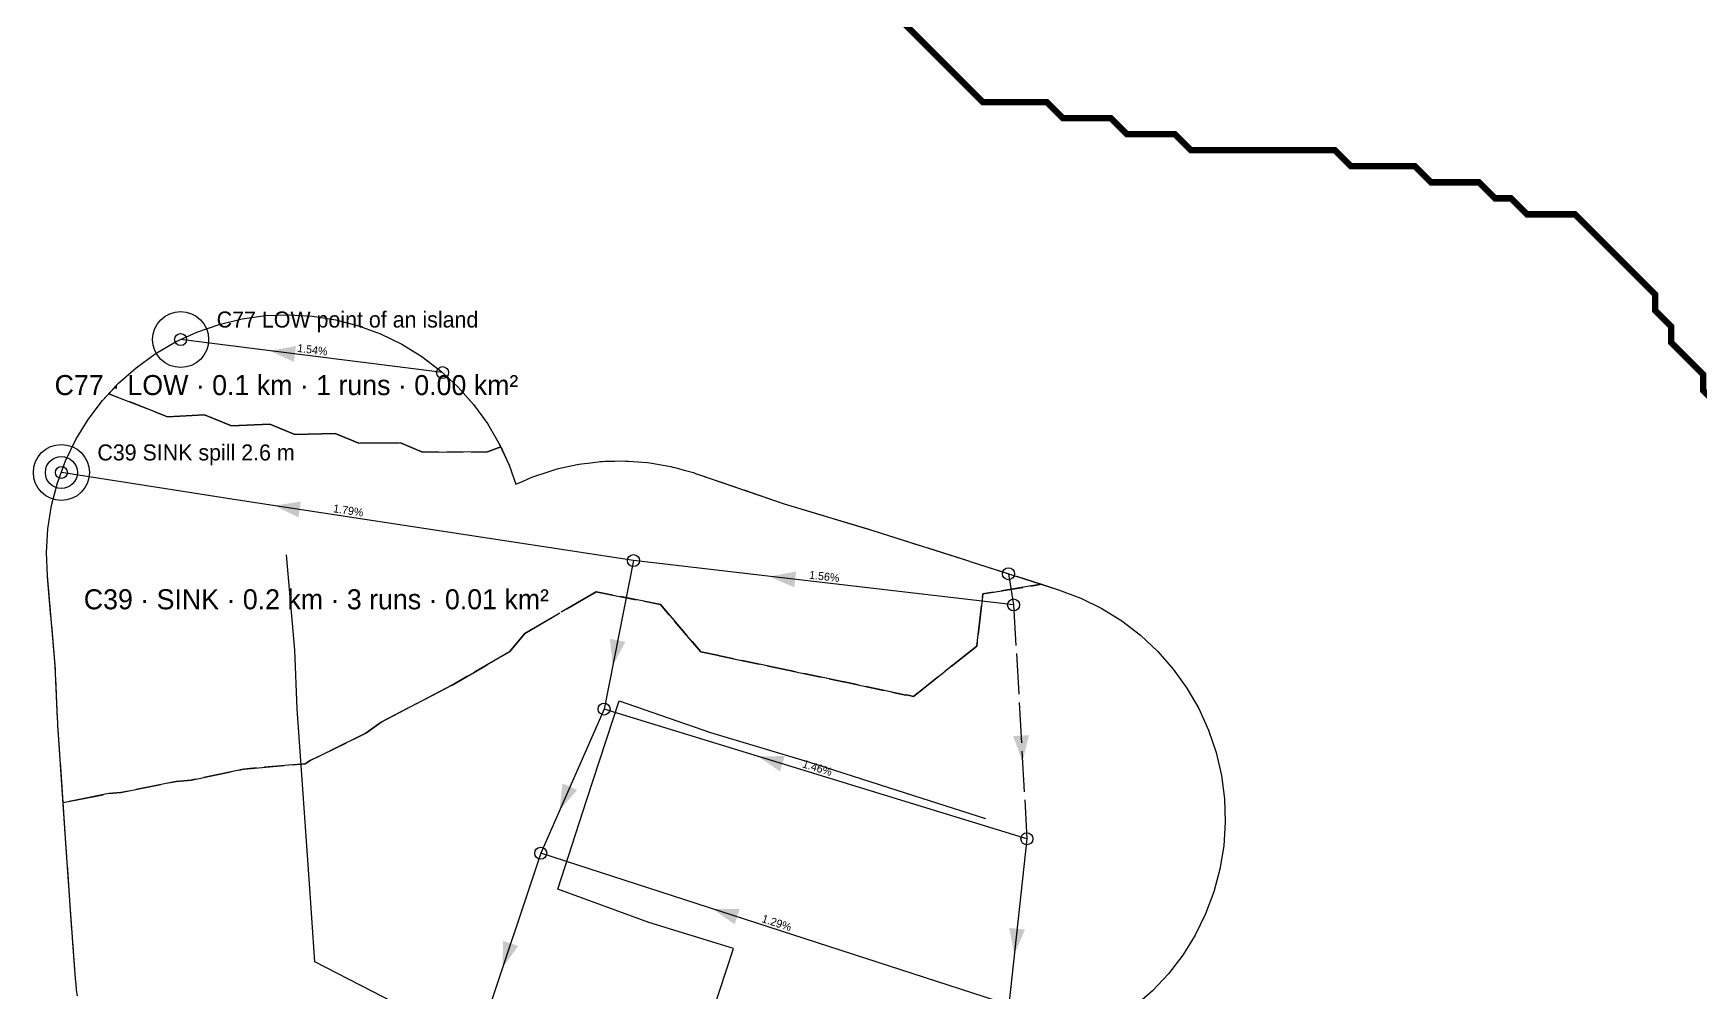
# Model space of a CAD drawing. Header units: metres. Extents: x 441395 to 476894, y 2561381 to 2578972.
# Drawn here: x 450735.1 to 451151.9, y 2567651 to 2567890.7 of the extents above; entities that cross this region are included whole.
import ezdxf
from ezdxf.enums import TextEntityAlignment as Align

# ---------------------------------------------------------------- set-up
doc = ezdxf.new("R2010")
doc.units = ezdxf.units.M
doc.header["$LTSCALE"] = 8
doc.linetypes.add('DASHED', pattern=[1.524, 1.27, -0.254])
for name, color, linetype in [('A_ARROWS', 7, 'Continuous'), ('A_BUILT_2006', 252, 'Continuous'), ('A_CATCH_LABEL', 7, 'Continuous'), ('A_CATCHMENTS', 7, 'Continuous'), ('A_ENVELOPE', 3, 'Continuous'), ('A_GRADIENT', 8, 'Continuous'), ('A_JUNCTIONS', 8, 'Continuous'), ('A_OUTLET_LABEL', 7, 'Continuous'), ('A_OUTLETS', 7, 'Continuous'), ('A_RUNS', 7, 'Continuous'), ('A_STREAMS', 5, 'Continuous')]:
    doc.layers.add(name, color=color, linetype=linetype)

msp = doc.modelspace()

# ---------------------------------------------------------------- linework, layer by layer
at = {"layer": 'A_ARROWS', "color": 1}
for points in [[(450794.11, 2567811.35), (450800.71, 2567812.53), (450800.21, 2567808.57)], [(450879.9, 2567732.74), (450879.19, 2567739.41), (450883.11, 2567738.63)], [(450982.35, 2567708.8), (450979.99, 2567715.08), (450983.98, 2567715.31)], [(450916.2, 2567710.04), (450922.9, 2567710.08), (450921.73, 2567706.25)], [(450866.62, 2567696.56), (450867.36, 2567703.23), (450871.03, 2567701.62)], [(450904.9, 2567671.91), (450911.61, 2567671.85), (450910.38, 2567668.04)], [(450852.37, 2567657.21), (450852.49, 2567663.92), (450856.28, 2567662.65)], [(450980.31, 2567660.58), (450979.01, 2567667.16), (450982.99, 2567666.72)]]:
    msp.add_solid(points, dxfattribs=at)
at = {"layer": 'A_ARROWS', "color": 2}
for points in [[(450795.31, 2567772.67), (450801.94, 2567773.68), (450801.34, 2567769.73)], [(450919.14, 2567754.95), (450925.73, 2567756.2), (450925.27, 2567752.23)]]:
    msp.add_solid(points, dxfattribs=at)
at = {"layer": 'A_BUILT_2006', "color": 252}
for points in [[(450800.43, 2567736.58), (450798.34, 2567760.36)], [(450801.04, 2567721.92), (450800.43, 2567736.58)], [(450803.06, 2567692.45), (450801.04, 2567721.92)], [(450873.38, 2567698.95), (450881.49, 2567723.86)], [(450881.49, 2567723.86), (450904.32, 2567715.96)], [(450904.32, 2567715.96), (450928.84, 2567708.62)], [(450928.84, 2567708.62), (450950.93, 2567701.59)], [(450950.93, 2567701.59), (450973.06, 2567694.5)], [(450866.16, 2567676.82), (450873.38, 2567698.95)], [(450804.14, 2567676.97), (450803.06, 2567692.45)], [(450805.42, 2567658.65), (450804.14, 2567676.97)], [(450888.9, 2567668.53), (450866.16, 2567676.82)], [(450910.09, 2567661.98), (450888.9, 2567668.53)], [(450904.86, 2567646.06), (450910.09, 2567661.98)], [(450825.32, 2567648.46), (450805.42, 2567658.65)]]:
    msp.add_lwpolyline(points, dxfattribs=at)
at = {"layer": 'A_CATCHMENTS', "color": 1, "linetype": 'DASHED'}
msp.add_lwpolyline([(450848.59, 2567786.07), (450832.32, 2567786.05), (450826.84, 2567788.38), (450816.39, 2567788.24), (450810.51, 2567790.7), (450800.45, 2567790.44), (450794.17, 2567793.01), (450784.56, 2567792.64), (450777.83, 2567795.33), (450768.64, 2567794.86), (450753.93, 2567800.61), (450756.35, 2567803.22), (450760.75, 2567807.13), (450765.52, 2567810.59), (450770.6, 2567813.56), (450775.95, 2567816.02), (450781.51, 2567817.95), (450787.24, 2567819.32), (450793.07, 2567820.13), (450798.95, 2567820.36), (450804.83, 2567820.01), (450810.65, 2567819.08), (450816.34, 2567817.59), (450821.87, 2567815.55), (450827.16, 2567812.98), (450832.18, 2567809.9), (450836.87, 2567806.35), (450841.2, 2567802.35), (450845.11, 2567797.95), (450848.57, 2567793.18), (450851.54, 2567788.1), (450851.9, 2567787.32), (450848.59, 2567786.07)], close=True, dxfattribs=at)
at = {"layer": 'A_CATCHMENTS', "color": 2, "linetype": 'DASHED'}
msp.add_lwpolyline([(450800.45, 2567790.44), (450810.51, 2567790.7), (450816.39, 2567788.24), (450826.84, 2567788.38), (450832.32, 2567786.05), (450848.59, 2567786.07), (450851.9, 2567787.32), (450854, 2567782.75), (450855.65, 2567777.99), (450857.48, 2567778.77), (450859.68, 2567779.75), (450860.19, 2567779.92), (450860.69, 2567780.14), (450862.98, 2567780.86), (450865.26, 2567781.62), (450865.79, 2567781.74), (450866.31, 2567781.91), (450868.66, 2567782.4), (450871, 2567782.93), (450871.54, 2567783), (450872.07, 2567783.11), (450874.46, 2567783.38), (450876.84, 2567783.68), (450877.38, 2567783.69), (450877.92, 2567783.75), (450880.33, 2567783.78), (450882.73, 2567783.85), (450883.27, 2567783.81), (450883.81, 2567783.81), (450886.2, 2567783.6), (450888.6, 2567783.44), (450889.14, 2567783.35), (450889.68, 2567783.3), (450892.04, 2567782.85), (450894.41, 2567782.45), (450894.93, 2567782.31), (450895.46, 2567782.21), (450897.77, 2567781.54), (450900.09, 2567780.91), (450900.59, 2567780.71), (450901.12, 2567780.56), (450922.75, 2567773.07), (450946.05, 2567766.1), (450946.54, 2567765.93), (450947.03, 2567765.79), (450969.12, 2567758.77), (450969.19, 2567758.74), (450969.26, 2567758.72), (450987.1, 2567753), (450972.42, 2567750.59), (450970.9, 2567737.56), (450955.09, 2567724.99), (450953.43, 2567725.35), (450953.15, 2567725.32), (450937.76, 2567728.61), (450937.63, 2567728.6), (450922.11, 2567731.87), (450922.09, 2567731.89), (450906.58, 2567735.1), (450906.42, 2567735.2), (450901.97, 2567736.11), (450891.85, 2567747.94), (450875.78, 2567751.13), (450857.92, 2567740.74), (450854.11, 2567736.17), (450839.74, 2567727.8), (450839.66, 2567727.78), (450821.99, 2567718.6), (450818.2, 2567715.78), (450804.25, 2567708.98), (450803.01, 2567708.17), (450787.65, 2567706.85), (450774.51, 2567704.09), (450770.75, 2567703.76), (450756.95, 2567700.97), (450753.96, 2567700.71), (450742.51, 2567698.47), (450741.18, 2567717.82), (450741.17, 2567718.63), (450741.1, 2567719.43), (450740.54, 2567732.7), (450738.57, 2567755.09), (450738.34, 2567760.97), (450738.69, 2567766.85), (450739.61, 2567772.67), (450741.1, 2567778.36), (450743.14, 2567783.89), (450745.72, 2567789.18), (450748.79, 2567794.2), (450752.35, 2567798.89), (450753.93, 2567800.61), (450768.64, 2567794.86), (450777.83, 2567795.33), (450784.56, 2567792.64), (450794.17, 2567793.01), (450800.45, 2567790.44)], close=True, dxfattribs=at)
at = {"layer": 'A_CATCHMENTS', "color": 1, "linetype": 'DASHED'}
msp.add_lwpolyline([(450746.07, 2567650.17), (450745.82, 2567651.69), (450745.73, 2567653.09), (450745.56, 2567654.48), (450744.28, 2567672.81), (450744.28, 2567672.81), (450744.28, 2567672.81), (450743.21, 2567688.29), (450743.21, 2567688.32), (450743.2, 2567688.35), (450742.51, 2567698.47), (450753.96, 2567700.71), (450756.95, 2567700.97), (450770.75, 2567703.76), (450774.51, 2567704.09), (450787.65, 2567706.85), (450803.01, 2567708.17), (450804.25, 2567708.98), (450818.2, 2567715.78), (450821.99, 2567718.6), (450839.66, 2567727.78), (450839.74, 2567727.8), (450854.11, 2567736.17), (450857.92, 2567740.74), (450875.78, 2567751.13), (450891.85, 2567747.94), (450901.97, 2567736.11), (450906.42, 2567735.2), (450906.58, 2567735.1), (450922.09, 2567731.89), (450922.11, 2567731.87), (450937.63, 2567728.6), (450937.76, 2567728.61), (450953.15, 2567725.32), (450953.43, 2567725.35), (450955.09, 2567724.99), (450970.9, 2567737.56), (450972.42, 2567750.59), (450987.1, 2567753), (450991.38, 2567751.63), (450996.89, 2567749.56), (451002.17, 2567746.96), (451007.17, 2567743.85), (451011.85, 2567740.27), (451016.15, 2567736.25), (451020.03, 2567731.82), (451023.46, 2567727.04), (451026.41, 2567721.94), (451028.84, 2567716.58), (451030.74, 2567711), (451032.08, 2567705.27), (451032.85, 2567699.43), (451033.05, 2567693.55), (451032.67, 2567687.67), (451031.71, 2567681.86), (451030.19, 2567676.17), (451028.12, 2567670.66), (451025.52, 2567665.38), (451022.41, 2567660.38), (451018.83, 2567655.7), (451014.81, 2567651.4), (451010.38, 2567647.52)], dxfattribs=at)
at = {"layer": 'A_ENVELOPE', "color": 3}
msp.add_lwpolyline([(450746.07, 2567650.17), (450745.82, 2567651.69), (450745.73, 2567653.09), (450745.56, 2567654.48), (450744.28, 2567672.81), (450744.28, 2567672.81), (450744.28, 2567672.81), (450743.21, 2567688.29), (450743.21, 2567688.32), (450743.2, 2567688.35), (450741.18, 2567717.82), (450741.17, 2567718.63), (450741.1, 2567719.43), (450740.54, 2567732.7), (450738.57, 2567755.09), (450738.34, 2567760.97), (450738.69, 2567766.85), (450739.61, 2567772.67), (450741.1, 2567778.36), (450743.14, 2567783.89), (450745.72, 2567789.18), (450748.79, 2567794.2), (450752.35, 2567798.89), (450756.35, 2567803.22), (450760.75, 2567807.13), (450765.52, 2567810.59), (450770.6, 2567813.56), (450775.95, 2567816.02), (450781.51, 2567817.95), (450787.24, 2567819.32), (450793.07, 2567820.13), (450798.95, 2567820.36), (450804.83, 2567820.01), (450810.65, 2567819.08), (450816.34, 2567817.59), (450821.87, 2567815.55), (450827.16, 2567812.98), (450832.18, 2567809.9), (450836.87, 2567806.35), (450841.2, 2567802.35), (450845.11, 2567797.95), (450848.57, 2567793.18), (450851.54, 2567788.1), (450854, 2567782.75), (450855.65, 2567777.99), (450857.48, 2567778.77), (450859.68, 2567779.75), (450860.19, 2567779.92), (450860.69, 2567780.14), (450862.98, 2567780.86), (450865.26, 2567781.62), (450865.79, 2567781.74), (450866.31, 2567781.91), (450868.66, 2567782.4), (450871, 2567782.93), (450871.54, 2567783), (450872.07, 2567783.11), (450874.46, 2567783.38), (450876.84, 2567783.68), (450877.38, 2567783.69), (450877.92, 2567783.75), (450880.33, 2567783.78), (450882.73, 2567783.85), (450883.27, 2567783.81), (450883.81, 2567783.81), (450886.2, 2567783.6), (450888.6, 2567783.44), (450889.14, 2567783.35), (450889.68, 2567783.3), (450892.04, 2567782.85), (450894.41, 2567782.45), (450894.93, 2567782.31), (450895.46, 2567782.21), (450897.77, 2567781.54), (450900.09, 2567780.91), (450900.59, 2567780.71), (450901.12, 2567780.56), (450922.75, 2567773.07), (450946.05, 2567766.1), (450946.54, 2567765.93), (450947.03, 2567765.79), (450969.12, 2567758.77), (450969.19, 2567758.74), (450969.26, 2567758.72), (450991.38, 2567751.63), (450996.89, 2567749.56), (451002.17, 2567746.96), (451007.17, 2567743.85), (451011.85, 2567740.27), (451016.15, 2567736.25), (451020.03, 2567731.82), (451023.46, 2567727.04), (451026.41, 2567721.94), (451028.84, 2567716.58), (451030.74, 2567711), (451032.08, 2567705.27), (451032.85, 2567699.43), (451033.05, 2567693.55), (451032.67, 2567687.67), (451031.71, 2567681.86), (451030.19, 2567676.17), (451028.12, 2567670.66), (451025.52, 2567665.38), (451022.41, 2567660.38), (451018.83, 2567655.7), (451014.81, 2567651.4), (451010.38, 2567647.52)], dxfattribs=at)
at = {"layer": 'A_JUNCTIONS'}
for centre in [(450771.89, 2567814.16), (450837.37, 2567805.89), (450742.06, 2567780.95), (450885.1, 2567758.92), (450978.85, 2567755.65), (450980.13, 2567747.85), (450877.73, 2567721.83), (450983.45, 2567689.43), (450861.89, 2567685.82)]:
    msp.add_circle(centre, 1.5, dxfattribs=at)
at = {"layer": 'A_OUTLETS', "color": 30}
msp.add_circle((450771.89, 2567814.16), 7, dxfattribs=at)
at = {"layer": 'A_OUTLETS', "color": 1}
for radius in [7, 4]:
    msp.add_circle((450742.06, 2567780.95), radius, dxfattribs=at)
at = {"layer": 'A_RUNS', "color": 1}
for points in [[(450837.37, 2567805.89), (450771.89, 2567814.16)], [(450885.1, 2567758.92), (450877.73, 2567721.83)], [(450877.73, 2567721.83), (450861.89, 2567685.82)], [(450983.45, 2567689.43), (450877.73, 2567721.83)], [(450983.45, 2567689.43), (450978.93, 2567647.97)], [(450861.89, 2567685.82), (450848.12, 2567644.47)], [(450978.93, 2567647.97), (450861.89, 2567685.82)]]:
    msp.add_lwpolyline(points, dxfattribs=at)
at = {"layer": 'A_RUNS', "color": 2}
for points in [[(450885.1, 2567758.92), (450786.26, 2567774.06), (450742.06, 2567780.95)], [(450980.13, 2567747.85), (450885.1, 2567758.92)]]:
    msp.add_lwpolyline(points, dxfattribs=at)
at = {"layer": 'A_RUNS', "color": 2, "linetype": 'DASHED'}
msp.add_lwpolyline([(450978.85, 2567755.65), (450980.13, 2567747.85)], dxfattribs=at)
at = {"layer": 'A_RUNS', "color": 1, "linetype": 'DASHED'}
msp.add_lwpolyline([(450980.13, 2567747.85), (450983.45, 2567689.43)], dxfattribs=at)
at = {"layer": 'A_STREAMS', "color": 5, "const_width": 1.6}
msp.add_lwpolyline([(451156.51, 2567797.42), (451152.51, 2567801.42), (451152.51, 2567805.42), (451148.51, 2567809.43), (451144.5, 2567813.43), (451144.5, 2567817.43), (451140.5, 2567821.43), (451140.5, 2567825.43), (451136.5, 2567829.43), (451132.5, 2567833.44), (451128.5, 2567837.44), (451124.5, 2567841.44), (451120.49, 2567845.44), (451116.49, 2567845.44), (451112.49, 2567845.44), (451108.49, 2567845.44), (451104.49, 2567849.44), (451100.49, 2567849.44), (451096.48, 2567853.44), (451092.48, 2567853.44), (451088.48, 2567853.44), (451084.48, 2567853.44), (451080.48, 2567857.45), (451076.47, 2567857.45), (451072.47, 2567857.45), (451068.47, 2567857.45), (451064.47, 2567857.45), (451060.47, 2567861.45), (451056.47, 2567861.45), (451052.46, 2567861.45), (451048.46, 2567861.45), (451044.46, 2567861.45), (451040.46, 2567861.45), (451036.46, 2567861.45), (451032.46, 2567861.45), (451028.45, 2567861.45), (451024.45, 2567861.45), (451020.45, 2567865.45), (451016.45, 2567865.45), (451012.45, 2567865.45), (451008.45, 2567865.45), (451004.44, 2567869.45), (451000.44, 2567869.45), (450996.44, 2567869.45), (450992.44, 2567869.45), (450988.44, 2567873.45), (450984.43, 2567873.45), (450980.43, 2567873.45), (450976.43, 2567873.45), (450972.43, 2567873.45), (450968.43, 2567877.46), (450964.43, 2567881.46), (450960.42, 2567885.46), (450956.42, 2567889.46), (450952.42, 2567893.46)], dxfattribs=at)

# ---------------------------------------------------------------- texts
at = {"layer": 'A_CATCH_LABEL', "color": 1}
msp.add_text('C77 · LOW · 0.1 km · 1 runs · 0.00 km²', height=5, dxfattribs=at).set_placement((450798.34, 2567802.78), align=Align.MIDDLE_CENTER)
at = {"layer": 'A_CATCH_LABEL', "color": 2}
msp.add_text('C39 · SINK · 0.2 km · 3 runs · 0.01 km²', height=5, dxfattribs=at).set_placement((450805.82, 2567749.26), align=Align.MIDDLE_CENTER)
at = {"layer": 'A_GRADIENT', "color": 1}
for s, rotation, p in [('1.54%', 352.8041, (450804.63, 2567810.02)), ('1.46%', 342.9578, (450930.59, 2567705.63)), ('1.29%', 342.0811, (450920.41, 2567666.9))]:
    msp.add_text(s, height=2, rotation=rotation, dxfattribs=at).set_placement(p, align=Align.BOTTOM_CENTER)
at = {"layer": 'A_GRADIENT', "color": 2}
for s, rotation, p in [('1.79%', 351.2923, (450813.57, 2567769.87)), ('1.56%', 353.3577, (450932.62, 2567753.39))]:
    msp.add_text(s, height=2, rotation=rotation, dxfattribs=at).set_placement(p, align=Align.BOTTOM_CENTER)
at = {"layer": 'A_OUTLET_LABEL', "color": 30}
msp.add_text('C77 LOW point of an island', height=4, dxfattribs=at).set_placement((450780.89, 2567817.16))
at = {"layer": 'A_OUTLET_LABEL', "color": 1}
msp.add_text('C39 SINK spill 2.6 m', height=4, dxfattribs=at).set_placement((450751.06, 2567783.95))

doc.saveas('drawing.dxf')
